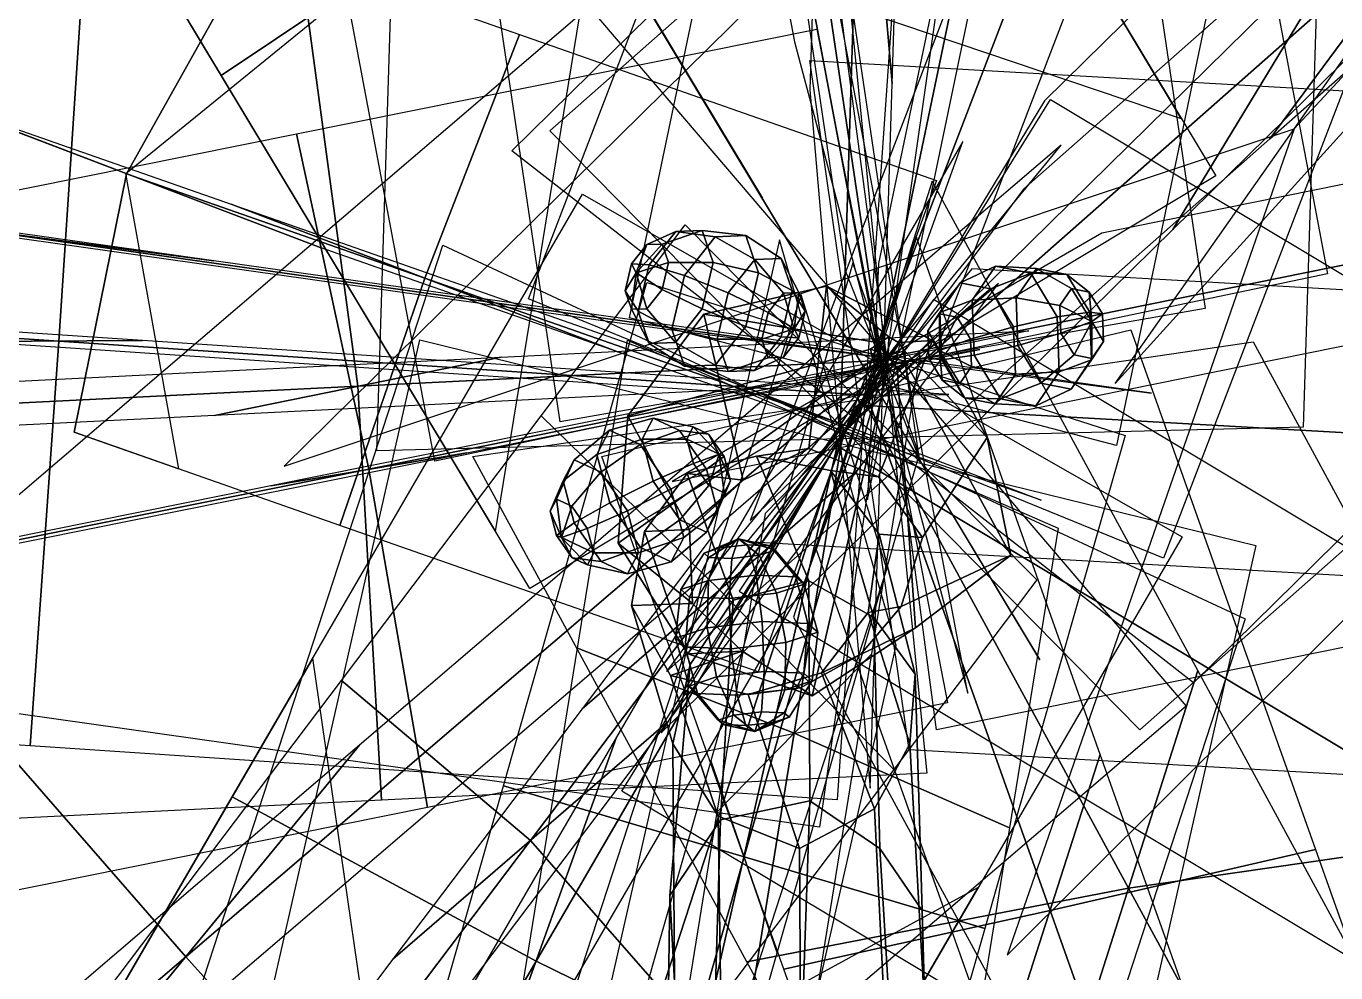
# Model space of a CAD drawing. Header units: metres. Extents: x -1.65 to 1.74, y -0.75 to 2.6.
# Drawn here: x -0.519 to 0.376, y 0.699 to 1.346 of the extents above; entities that cross this region are included whole.
import ezdxf

# ---------------------------------------------------------------- set-up
doc = ezdxf.new("R2010")
doc.units = ezdxf.units.M

msp = doc.modelspace()

# ---------------------------------------------------------------- linework, layer by layer
at = {"layer": 'coconut_palm10_coconuts'}
for points in [[(-0.093348, 1.183252, 4.798147), (-0.105447, 1.183898, 4.769985), (-0.094938, 1.197135, 4.761015), (-0.075146, 1.20618, 4.782611)], [(-0.075146, 1.20618, 4.782611), (-0.094938, 1.197135, 4.761015), (-0.084438, 1.197521, 4.745024), (-0.056958, 1.206847, 4.754915)], [(-0.069136, 1.175999, 4.821276), (-0.093348, 1.183252, 4.798147), (-0.075146, 1.20618, 4.782611), (-0.048119, 1.202473, 4.803338)], [(-0.056958, 1.206847, 4.754915), (-0.084438, 1.197521, 4.745024), (-0.080096, 1.184829, 4.73138), (-0.049438, 1.184864, 4.731281)], [(-0.048119, 1.202473, 4.803338), (-0.075146, 1.20618, 4.782611), (-0.056958, 1.206847, 4.754915), (-0.027118, 1.203244, 4.771356)], [(-0.039301, 1.164082, 4.833176), (-0.069136, 1.175999, 4.821276), (-0.048119, 1.202473, 4.803338), (-0.021099, 1.18701, 4.81764)], [(-0.027118, 1.203244, 4.771356), (-0.056958, 1.206847, 4.754915), (-0.049438, 1.184864, 4.731281), (-0.018434, 1.17786, 4.744067)], [(-0.021099, 1.18701, 4.81764), (-0.048119, 1.202473, 4.803338), (-0.027118, 1.203244, 4.771356), (-0.002911, 1.187677, 4.789944)], [(-0.002911, 1.187677, 4.789944), (-0.027118, 1.203244, 4.771356), (-0.018434, 1.17786, 4.744067), (0.004609, 1.165694, 4.766311)], [(-0.105447, 1.183898, 4.769985), (-0.102193, 1.177764, 4.744337), (-0.094938, 1.197135, 4.761015)], [(-0.094938, 1.197135, 4.761015), (-0.102193, 1.177764, 4.744337), (-0.084438, 1.197521, 4.745024)], [(-0.084438, 1.197521, 4.745024), (-0.102193, 1.177764, 4.744337), (-0.080096, 1.184829, 4.73138)], [(-0.100901, 1.151495, 4.792422), (-0.109808, 1.165563, 4.766679), (-0.105447, 1.183898, 4.769985), (-0.093348, 1.183252, 4.798147)], [(-0.109808, 1.165563, 4.766679), (-0.102193, 1.177764, 4.744337), (-0.105447, 1.183898, 4.769985)], [(-0.080096, 1.184829, 4.73138), (-0.102193, 1.177764, 4.744337), (-0.084457, 1.166494, 4.728074)], [(-0.077858, 1.139329, 4.814666), (-0.100901, 1.151495, 4.792422), (-0.093348, 1.183252, 4.798147), (-0.069136, 1.175999, 4.821276)], [(-0.049438, 1.184864, 4.731281), (-0.080096, 1.184829, 4.73138), (-0.084457, 1.166494, 4.728074), (-0.056991, 1.153106, 4.725556)], [(-0.018434, 1.17786, 4.744067), (-0.049438, 1.184864, 4.731281), (-0.056991, 1.153106, 4.725556), (-0.027156, 1.14119, 4.737455)], [(-0.011835, 1.150695, 4.830657), (-0.039301, 1.164082, 4.833176), (-0.021099, 1.18701, 4.81764), (-0.001327, 1.163932, 4.821688)], [(-0.001327, 1.163932, 4.821688), (-0.021099, 1.18701, 4.81764), (-0.002911, 1.187677, 4.789944), (0.009174, 1.164318, 4.805697)], [(0.009174, 1.164318, 4.805697), (-0.002911, 1.187677, 4.789944), (0.004609, 1.165694, 4.766311), (0.013516, 1.151625, 4.792052)], [(-0.105466, 1.152871, 4.753035), (-0.102193, 1.177764, 4.744337), (-0.109808, 1.165563, 4.766679)], [(-0.094966, 1.153256, 4.737045), (-0.102193, 1.177764, 4.744337), (-0.105466, 1.152871, 4.753035)], [(-0.084457, 1.166494, 4.728074), (-0.102193, 1.177764, 4.744337), (-0.094966, 1.153256, 4.737045)], [(-0.046854, 1.132325, 4.827451), (-0.077858, 1.139329, 4.814666), (-0.069136, 1.175999, 4.821276), (-0.039301, 1.164082, 4.833176)], [(0.004609, 1.165694, 4.766311), (-0.018434, 1.17786, 4.744067), (-0.027156, 1.14119, 4.737455), (-0.002945, 1.133937, 4.760585)], [(0.143628, 1.182255, 4.798872), (0.119413, 1.170906, 4.820288), (0.105538, 1.150787, 4.797904), (0.127606, 1.159023, 4.773025)], [(0.167735, 1.177554, 4.828218), (0.14029, 1.166835, 4.845703), (0.119413, 1.170906, 4.820288), (0.143628, 1.182255, 4.798872)], [(0.171541, 1.180826, 4.779057), (0.143628, 1.182255, 4.798872), (0.127606, 1.159023, 4.773025), (0.157666, 1.160706, 4.756674)], [(0.185805, 1.147674, 4.843875), (0.155939, 1.140958, 4.859262), (0.14029, 1.166835, 4.845703), (0.167735, 1.177554, 4.828218)], [(0.192418, 1.176755, 4.804473), (0.167735, 1.177554, 4.828218), (0.143628, 1.182255, 4.798872), (0.171541, 1.180826, 4.779057)], [(0.195673, 1.167003, 4.766154), (0.171541, 1.180826, 4.779057), (0.157666, 1.160706, 4.756674), (0.187662, 1.155387, 4.75323)], [(0.208067, 1.150878, 4.818032), (0.185805, 1.147674, 4.843875), (0.167735, 1.177554, 4.828218), (0.192418, 1.176755, 4.804473)], [(0.207726, 1.164653, 4.780828), (0.192418, 1.176755, 4.804473), (0.171541, 1.180826, 4.779057), (0.195673, 1.167003, 4.766154)], [(0.216761, 1.149713, 4.788655), (0.208067, 1.150878, 4.818032), (0.192418, 1.176755, 4.804473), (0.207726, 1.164653, 4.780828)], [(-0.093381, 1.129511, 4.768789), (-0.105466, 1.152871, 4.753035), (-0.109808, 1.165563, 4.766679), (-0.100901, 1.151495, 4.792422)], [(-0.056991, 1.153106, 4.725556), (-0.084457, 1.166494, 4.728074), (-0.094966, 1.153256, 4.737045), (-0.075193, 1.130179, 4.741092)], [(0.013516, 1.151625, 4.792052), (0.004609, 1.165694, 4.766311), (-0.002945, 1.133937, 4.760585), (0.009155, 1.13329, 4.788747)], [(0.119413, 1.170906, 4.820288), (0.105385, 1.149822, 4.837566), (0.097374, 1.138206, 4.824643), (0.105538, 1.150787, 4.797904)], [(0.14029, 1.166835, 4.845703), (0.117438, 1.147471, 4.852239), (0.105385, 1.149822, 4.837566), (0.119413, 1.170906, 4.820288)], [(0.155939, 1.140958, 4.859262), (0.126473, 1.132531, 4.860068), (0.117438, 1.147471, 4.852239), (0.14029, 1.166835, 4.845703)], [(0.195673, 1.167003, 4.766154), (0.187662, 1.155387, 4.75323), (0.209557, 1.14449, 4.763618)], [(0.207726, 1.164653, 4.780828), (0.195673, 1.167003, 4.766154), (0.209557, 1.14449, 4.763618)], [(0.216761, 1.149713, 4.788655), (0.207726, 1.164653, 4.780828), (0.209557, 1.14449, 4.763618)], [(-0.016196, 1.13236, 4.827352), (-0.046854, 1.132325, 4.827451), (-0.039301, 1.164082, 4.833176), (-0.011835, 1.150695, 4.830657)], [(0.005901, 1.139424, 4.814396), (-0.011835, 1.150695, 4.830657), (-0.001327, 1.163932, 4.821688)], [(0.005901, 1.139424, 4.814396), (-0.001327, 1.163932, 4.821688), (0.009174, 1.164318, 4.805697)], [(0.005901, 1.139424, 4.814396), (0.009174, 1.164318, 4.805697), (0.013516, 1.151625, 4.792052)], [(0.127606, 1.159023, 4.773025), (0.105538, 1.150787, 4.797904), (0.106792, 1.118262, 4.791664), (0.129054, 1.121466, 4.765821)], [(0.157666, 1.160706, 4.756674), (0.127606, 1.159023, 4.773025), (0.129054, 1.121466, 4.765821), (0.15892, 1.128182, 4.750434)], [(0.187662, 1.155387, 4.75323), (0.157666, 1.160706, 4.756674), (0.15892, 1.128182, 4.750434), (0.188386, 1.136609, 4.749628)], [(-0.075193, 1.130179, 4.741092), (-0.094966, 1.153256, 4.737045), (-0.105466, 1.152871, 4.753035), (-0.093381, 1.129511, 4.768789)], [(-0.069175, 1.113944, 4.787376), (-0.093381, 1.129511, 4.768789), (-0.100901, 1.151495, 4.792422), (-0.077858, 1.139329, 4.814666)], [(-0.027156, 1.14119, 4.737455), (-0.056991, 1.153106, 4.725556), (-0.075193, 1.130179, 4.741092), (-0.048173, 1.114715, 4.755395)], [(0.005901, 1.139424, 4.814396), (-0.016196, 1.13236, 4.827352), (-0.011835, 1.150695, 4.830657)], [(0.005901, 1.139424, 4.814396), (0.013516, 1.151625, 4.792052), (0.009155, 1.13329, 4.788747)], [(0.105538, 1.150787, 4.797904), (0.097374, 1.138206, 4.824643), (0.098098, 1.119427, 4.821041), (0.106792, 1.118262, 4.791664)], [(0.105385, 1.149822, 4.837566), (0.105302, 1.12465, 4.846078), (0.097374, 1.138206, 4.824643)], [(0.117438, 1.147471, 4.852239), (0.105302, 1.12465, 4.846078), (0.105385, 1.149822, 4.837566)], [(0.126473, 1.132531, 4.860068), (0.105302, 1.12465, 4.846078), (0.117438, 1.147471, 4.852239)], [(0.187253, 1.110118, 4.83667), (0.157193, 1.108434, 4.853022), (0.155939, 1.140958, 4.859262), (0.185805, 1.147674, 4.843875)], [(0.209321, 1.118353, 4.811792), (0.187253, 1.110118, 4.83667), (0.185805, 1.147674, 4.843875), (0.208067, 1.150878, 4.818032)], [(0.187662, 1.155387, 4.75323), (0.188386, 1.136609, 4.749628), (0.209557, 1.14449, 4.763618)], [(0.217485, 1.130934, 4.785053), (0.209321, 1.118353, 4.811792), (0.208067, 1.150878, 4.818032), (0.216761, 1.149713, 4.788655)], [(0.217485, 1.130934, 4.785053), (0.216761, 1.149713, 4.788655), (0.209557, 1.14449, 4.763618)], [(-0.039334, 1.110341, 4.803818), (-0.069175, 1.113944, 4.787376), (-0.077858, 1.139329, 4.814666), (-0.046854, 1.132325, 4.827451)], [(-0.002945, 1.133937, 4.760585), (-0.027156, 1.14119, 4.737455), (-0.048173, 1.114715, 4.755395), (-0.021146, 1.111009, 4.776122)], [(0.005901, 1.139424, 4.814396), (-0.011854, 1.119668, 4.813707), (-0.016196, 1.13236, 4.827352)], [(0.005901, 1.139424, 4.814396), (-0.001354, 1.120053, 4.797717), (-0.011854, 1.119668, 4.813707)], [(0.005901, 1.139424, 4.814396), (0.009155, 1.13329, 4.788747), (-0.001354, 1.120053, 4.797717)], [(0.097374, 1.138206, 4.824643), (0.105302, 1.12465, 4.846078), (0.098098, 1.119427, 4.821041)], [(0.157193, 1.108434, 4.853022), (0.127197, 1.113753, 4.856465), (0.126473, 1.132531, 4.860068), (0.155939, 1.140958, 4.859262)], [(0.188386, 1.136609, 4.749628), (0.197421, 1.121669, 4.757456), (0.209557, 1.14449, 4.763618)], [(0.197421, 1.121669, 4.757456), (0.209474, 1.119318, 4.77213), (0.209557, 1.14449, 4.763618)], [(0.209474, 1.119318, 4.77213), (0.217485, 1.130934, 4.785053), (0.209557, 1.14449, 4.763618)], [(-0.048173, 1.114715, 4.755395), (-0.075193, 1.130179, 4.741092), (-0.093381, 1.129511, 4.768789), (-0.069175, 1.113944, 4.787376)], [(-0.011854, 1.119668, 4.813707), (-0.039334, 1.110341, 4.803818), (-0.046854, 1.132325, 4.827451), (-0.016196, 1.13236, 4.827352)], [(0.009155, 1.13329, 4.788747), (-0.002945, 1.133937, 4.760585), (-0.021146, 1.111009, 4.776122), (-0.001354, 1.120053, 4.797717)], [(0.127197, 1.113753, 4.856465), (0.105302, 1.12465, 4.846078), (0.126473, 1.132531, 4.860068)], [(0.188386, 1.136609, 4.749628), (0.15892, 1.128182, 4.750434), (0.174569, 1.102305, 4.763993), (0.197421, 1.121669, 4.757456)], [(0.209474, 1.119318, 4.77213), (0.195445, 1.098234, 4.789408), (0.209321, 1.118353, 4.811792), (0.217485, 1.130934, 4.785053)], [(-0.001354, 1.120053, 4.797717), (-0.021146, 1.111009, 4.776122), (-0.039334, 1.110341, 4.803818), (-0.011854, 1.119668, 4.813707)], [(0.098098, 1.119427, 4.821041), (0.105302, 1.12465, 4.846078), (0.107133, 1.104487, 4.828869)], [(0.107133, 1.104487, 4.828869), (0.105302, 1.12465, 4.846078), (0.119186, 1.102137, 4.843543)], [(0.119186, 1.102137, 4.843543), (0.105302, 1.12465, 4.846078), (0.127197, 1.113753, 4.856465)], [(0.129054, 1.121466, 4.765821), (0.106792, 1.118262, 4.791664), (0.122441, 1.092385, 4.805224), (0.147124, 1.091586, 4.781476)], [(0.15892, 1.128182, 4.750434), (0.129054, 1.121466, 4.765821), (0.147124, 1.091586, 4.781476), (0.174569, 1.102305, 4.763993)], [(0.197421, 1.121669, 4.757456), (0.174569, 1.102305, 4.763993), (0.195445, 1.098234, 4.789408), (0.209474, 1.119318, 4.77213)], [(-0.021146, 1.111009, 4.776122), (-0.048173, 1.114715, 4.755395), (-0.069175, 1.113944, 4.787376), (-0.039334, 1.110341, 4.803818)], [(0.106792, 1.118262, 4.791664), (0.098098, 1.119427, 4.821041), (0.107133, 1.104487, 4.828869), (0.122441, 1.092385, 4.805224)], [(0.143318, 1.088314, 4.830639), (0.119186, 1.102137, 4.843543), (0.127197, 1.113753, 4.856465), (0.157193, 1.108434, 4.853022)], [(0.195445, 1.098234, 4.789408), (0.171231, 1.086885, 4.810824), (0.187253, 1.110118, 4.83667), (0.209321, 1.118353, 4.811792)], [(0.122441, 1.092385, 4.805224), (0.107133, 1.104487, 4.828869), (0.119186, 1.102137, 4.843543), (0.143318, 1.088314, 4.830639)], [(0.171231, 1.086885, 4.810824), (0.143318, 1.088314, 4.830639), (0.157193, 1.108434, 4.853022), (0.187253, 1.110118, 4.83667)], [(0.174569, 1.102305, 4.763993), (0.147124, 1.091586, 4.781476), (0.171231, 1.086885, 4.810824), (0.195445, 1.098234, 4.789408)], [(0.147124, 1.091586, 4.781476), (0.122441, 1.092385, 4.805224), (0.143318, 1.088314, 4.830639), (0.171231, 1.086885, 4.810824)], [(-0.09812, 1.064093, 4.740915), (-0.129105, 1.053662, 4.730672), (-0.120468, 1.070215, 4.697267), (-0.090641, 1.078429, 4.711986)], [(-0.090641, 1.078429, 4.711986), (-0.120468, 1.070215, 4.697267), (-0.099455, 1.060389, 4.666831), (-0.072443, 1.069919, 4.685627)], [(-0.067462, 1.064099, 4.74082), (-0.09812, 1.064093, 4.740915), (-0.090641, 1.078429, 4.711986), (-0.063144, 1.072375, 4.724118)], [(-0.063144, 1.072375, 4.724118), (-0.090641, 1.078429, 4.711986), (-0.072443, 1.069919, 4.685627), (-0.052638, 1.067462, 4.708899)], [(-0.129105, 1.053662, 4.730672), (-0.152114, 1.0356, 4.712836), (-0.144635, 1.049935, 4.683907), (-0.120468, 1.070215, 4.697267)], [(-0.120468, 1.070215, 4.697267), (-0.144635, 1.049935, 4.683907), (-0.126436, 1.041425, 4.657548), (-0.099455, 1.060389, 4.666831)], [(-0.072443, 1.069919, 4.685627), (-0.099455, 1.060389, 4.666831), (-0.078374, 1.02994, 4.657193), (-0.054186, 1.043549, 4.677279)], [(-0.052638, 1.067462, 4.708899), (-0.072443, 1.069919, 4.685627), (-0.054186, 1.043549, 4.677279), (-0.042097, 1.052238, 4.704081)], [(-0.045346, 1.053677, 4.730414), (-0.067462, 1.064099, 4.74082), (-0.063144, 1.072375, 4.724118)], [(-0.045346, 1.053677, 4.730414), (-0.063144, 1.072375, 4.724118), (-0.052638, 1.067462, 4.708899)], [(-0.045346, 1.053677, 4.730414), (-0.052638, 1.067462, 4.708899), (-0.042097, 1.052238, 4.704081)], [(-0.090499, 1.035311, 4.755469), (-0.120305, 1.020427, 4.747477), (-0.129105, 1.053662, 4.730672), (-0.09812, 1.064093, 4.740915)], [(-0.099455, 1.060389, 4.666831), (-0.126436, 1.041425, 4.657548), (-0.10818, 1.015055, 4.649201), (-0.078374, 1.02994, 4.657193)], [(-0.063062, 1.047481, 4.749223), (-0.090499, 1.035311, 4.755469), (-0.09812, 1.064093, 4.740915), (-0.067462, 1.064099, 4.74082)], [(-0.045346, 1.053677, 4.730414), (-0.063062, 1.047481, 4.749223), (-0.067462, 1.064099, 4.74082)], [(-0.152114, 1.0356, 4.712836), (-0.160982, 1.014746, 4.692187), (-0.156664, 1.023023, 4.675484), (-0.144635, 1.049935, 4.683907)], [(-0.144635, 1.049935, 4.683907), (-0.156664, 1.023023, 4.675484), (-0.146157, 1.01811, 4.660267), (-0.126436, 1.041425, 4.657548)], [(-0.120305, 1.020427, 4.747477), (-0.144493, 1.006817, 4.72739), (-0.152114, 1.0356, 4.712836), (-0.129105, 1.053662, 4.730672)], [(-0.045346, 1.053677, 4.730414), (-0.052522, 1.032256, 4.744404), (-0.063062, 1.047481, 4.749223)], [(-0.042097, 1.052238, 4.704081), (-0.054186, 1.043549, 4.677279), (-0.046565, 1.014766, 4.691833), (-0.037697, 1.03562, 4.712483)], [(-0.045346, 1.053677, 4.730414), (-0.042015, 1.027343, 4.729186), (-0.052522, 1.032256, 4.744404)], [(-0.045346, 1.053677, 4.730414), (-0.037697, 1.03562, 4.712483), (-0.042015, 1.027343, 4.729186)], [(-0.045346, 1.053677, 4.730414), (-0.042097, 1.052238, 4.704081), (-0.037697, 1.03562, 4.712483)], [(-0.126436, 1.041425, 4.657548), (-0.146157, 1.01811, 4.660267), (-0.135617, 1.002885, 4.655447), (-0.10818, 1.015055, 4.649201)], [(-0.052522, 1.032256, 4.744404), (-0.072243, 1.008941, 4.747122), (-0.090499, 1.035311, 4.755469), (-0.063062, 1.047481, 4.749223)], [(-0.054186, 1.043549, 4.677279), (-0.078374, 1.02994, 4.657193), (-0.069574, 0.996704, 4.673999), (-0.046565, 1.014766, 4.691833)], [(-0.144493, 1.006817, 4.72739), (-0.156582, 0.998128, 4.700589), (-0.160982, 1.014746, 4.692187), (-0.152114, 1.0356, 4.712836)], [(-0.072243, 1.008941, 4.747122), (-0.099224, 0.989977, 4.73784), (-0.120305, 1.020427, 4.747477), (-0.090499, 1.035311, 4.755469)], [(-0.042015, 1.027343, 4.729186), (-0.054045, 1.000431, 4.720764), (-0.072243, 1.008941, 4.747122), (-0.052522, 1.032256, 4.744404)], [(-0.037697, 1.03562, 4.712483), (-0.046565, 1.014766, 4.691833), (-0.054045, 1.000431, 4.720764), (-0.042015, 1.027343, 4.729186)], [(-0.160982, 1.014746, 4.692187), (-0.153333, 0.996689, 4.674257), (-0.156664, 1.023023, 4.675484)], [(-0.156664, 1.023023, 4.675484), (-0.153333, 0.996689, 4.674257), (-0.146157, 1.01811, 4.660267)], [(-0.078374, 1.02994, 4.657193), (-0.10818, 1.015055, 4.649201), (-0.100559, 0.986272, 4.663755), (-0.069574, 0.996704, 4.673999)], [(-0.156582, 0.998128, 4.700589), (-0.153333, 0.996689, 4.674257), (-0.160982, 1.014746, 4.692187)], [(-0.146157, 1.01811, 4.660267), (-0.153333, 0.996689, 4.674257), (-0.135617, 1.002885, 4.655447)], [(-0.099224, 0.989977, 4.73784), (-0.126236, 0.980447, 4.719043), (-0.144493, 1.006817, 4.72739), (-0.120305, 1.020427, 4.747477)], [(-0.10818, 1.015055, 4.649201), (-0.135617, 1.002885, 4.655447), (-0.131217, 0.986267, 4.663851), (-0.100559, 0.986272, 4.663755)], [(-0.046565, 1.014766, 4.691833), (-0.069574, 0.996704, 4.673999), (-0.078211, 0.980151, 4.707403), (-0.054045, 1.000431, 4.720764)], [(-0.126236, 0.980447, 4.719043), (-0.146042, 0.982904, 4.69577), (-0.156582, 0.998128, 4.700589), (-0.144493, 1.006817, 4.72739)], [(-0.054045, 1.000431, 4.720764), (-0.078211, 0.980151, 4.707403), (-0.099224, 0.989977, 4.73784), (-0.072243, 1.008941, 4.747122)], [(-0.146042, 0.982904, 4.69577), (-0.153333, 0.996689, 4.674257), (-0.156582, 0.998128, 4.700589)], [(-0.135617, 1.002885, 4.655447), (-0.153333, 0.996689, 4.674257), (-0.131217, 0.986267, 4.663851)], [(-0.135535, 0.977991, 4.680552), (-0.153333, 0.996689, 4.674257), (-0.146042, 0.982904, 4.69577)], [(-0.131217, 0.986267, 4.663851), (-0.153333, 0.996689, 4.674257), (-0.135535, 0.977991, 4.680552)], [(-0.069574, 0.996704, 4.673999), (-0.100559, 0.986272, 4.663755), (-0.108038, 0.971937, 4.692685), (-0.078211, 0.980151, 4.707403)], [(-0.04488, 0.989658, 4.665349), (-0.032161, 0.99597, 4.687811), (-0.055765, 0.986072, 4.680671)], [(-0.055765, 0.986072, 4.680671), (-0.032161, 0.99597, 4.687811), (-0.05239, 0.983107, 4.699272)], [(-0.05239, 0.983107, 4.699272), (-0.032161, 0.99597, 4.687811), (-0.036733, 0.982498, 4.710254)], [(-0.026111, 0.991763, 4.662282), (-0.032161, 0.99597, 4.687811), (-0.04488, 0.989658, 4.665349)], [(-0.036733, 0.982498, 4.710254), (-0.032161, 0.99597, 4.687811), (-0.017964, 0.984604, 4.707182)], [(-0.007079, 0.98819, 4.691862), (-0.032161, 0.99597, 4.687811), (-0.010453, 0.991155, 4.673262)], [(-0.010453, 0.991155, 4.673262), (-0.032161, 0.99597, 4.687811), (-0.026111, 0.991763, 4.662282)], [(-0.017964, 0.984604, 4.707182), (-0.032161, 0.99597, 4.687811), (-0.007079, 0.98819, 4.691862)], [(-0.100559, 0.986272, 4.663755), (-0.131217, 0.986267, 4.663851), (-0.135535, 0.977991, 4.680552), (-0.108038, 0.971937, 4.692685)], [(-0.078211, 0.980151, 4.707403), (-0.108038, 0.971937, 4.692685), (-0.126236, 0.980447, 4.719043), (-0.099224, 0.989977, 4.73784)], [(-0.052713, 0.96736, 4.645821), (-0.04488, 0.989658, 4.665349), (-0.055765, 0.986072, 4.680671), (-0.071566, 0.961149, 4.672362)], [(-0.071566, 0.961149, 4.672362), (-0.055765, 0.986072, 4.680671), (-0.05239, 0.983107, 4.699272), (-0.065721, 0.956013, 4.704575)], [(-0.020204, 0.971006, 4.640504), (-0.026111, 0.991763, 4.662282), (-0.04488, 0.989658, 4.665349), (-0.052713, 0.96736, 4.645821)], [(0.006915, 0.969953, 4.659526), (-0.010453, 0.991155, 4.673262), (-0.026111, 0.991763, 4.662282), (-0.020204, 0.971006, 4.640504)], [(-0.006093, 0.958606, 4.71828), (-0.017964, 0.984604, 4.707182), (-0.007079, 0.98819, 4.691862), (0.012761, 0.964817, 4.69174)], [(0.012761, 0.964817, 4.69174), (-0.007079, 0.98819, 4.691862), (-0.010453, 0.991155, 4.673262), (0.006915, 0.969953, 4.659526)], [(-0.108038, 0.971937, 4.692685), (-0.135535, 0.977991, 4.680552), (-0.146042, 0.982904, 4.69577), (-0.126236, 0.980447, 4.719043)], [(-0.065721, 0.956013, 4.704575), (-0.05239, 0.983107, 4.699272), (-0.036733, 0.982498, 4.710254), (-0.038601, 0.954959, 4.723598)], [(-0.038601, 0.954959, 4.723598), (-0.036733, 0.982498, 4.710254), (-0.017964, 0.984604, 4.707182), (-0.006093, 0.958606, 4.71828)], [(-0.016023, 0.939261, 4.628315), (-0.020204, 0.971006, 4.640504), (-0.052713, 0.96736, 4.645821), (-0.053561, 0.935051, 4.634458)], [(0.015292, 0.938045, 4.650281), (0.006915, 0.969953, 4.659526), (-0.020204, 0.971006, 4.640504), (-0.016023, 0.939261, 4.628315)], [(0.022042, 0.932114, 4.687478), (0.012761, 0.964817, 4.69174), (0.006915, 0.969953, 4.659526), (0.015292, 0.938045, 4.650281)], [(-0.053561, 0.935051, 4.634458), (-0.052713, 0.96736, 4.645821), (-0.071566, 0.961149, 4.672362), (-0.07533, 0.927878, 4.665102)], [(-0.07533, 0.927878, 4.665102), (-0.071566, 0.961149, 4.672362), (-0.065721, 0.956013, 4.704575), (-0.068581, 0.921948, 4.702302)], [(-0.037266, 0.920732, 4.724265), (-0.038601, 0.954959, 4.723598), (-0.006093, 0.958606, 4.71828), (0.000272, 0.924942, 4.718124)], [(0.000272, 0.924942, 4.718124), (-0.006093, 0.958606, 4.71828), (0.012761, 0.964817, 4.69174), (0.022042, 0.932114, 4.687478)], [(-0.068581, 0.921948, 4.702302), (-0.065721, 0.956013, 4.704575), (-0.038601, 0.954959, 4.723598), (-0.037266, 0.920732, 4.724265)], [(-0.047196, 0.901386, 4.634299), (-0.053561, 0.935051, 4.634458), (-0.07533, 0.927878, 4.665102), (-0.06605, 0.895176, 4.660841)], [(-0.014688, 0.905033, 4.628984), (-0.016023, 0.939261, 4.628315), (-0.053561, 0.935051, 4.634458), (-0.047196, 0.901386, 4.634299)], [(0.012433, 0.903979, 4.648005), (0.015292, 0.938045, 4.650281), (-0.016023, 0.939261, 4.628315), (-0.014688, 0.905033, 4.628984)], [(-0.000576, 0.892633, 4.706761), (0.000272, 0.924942, 4.718124), (0.022042, 0.932114, 4.687478), (0.018277, 0.898843, 4.680219)], [(0.018277, 0.898843, 4.680219), (0.022042, 0.932114, 4.687478), (0.015292, 0.938045, 4.650281), (0.012433, 0.903979, 4.648005)], [(-0.06605, 0.895176, 4.660841), (-0.07533, 0.927878, 4.665102), (-0.068581, 0.921948, 4.702302), (-0.060205, 0.89004, 4.693056)], [(-0.033085, 0.888986, 4.712075), (-0.037266, 0.920732, 4.724265), (0.000272, 0.924942, 4.718124), (-0.000576, 0.892633, 4.706761)], [(-0.060205, 0.89004, 4.693056), (-0.068581, 0.921948, 4.702302), (-0.037266, 0.920732, 4.724265), (-0.033085, 0.888986, 4.712075)], [(-0.016556, 0.877494, 4.642328), (-0.014688, 0.905033, 4.628984), (-0.047196, 0.901386, 4.634299), (-0.035325, 0.875388, 4.645396)], [(-0.000898, 0.876885, 4.653307), (0.012433, 0.903979, 4.648005), (-0.014688, 0.905033, 4.628984), (-0.016556, 0.877494, 4.642328)], [(-0.035325, 0.875388, 4.645396), (-0.047196, 0.901386, 4.634299), (-0.06605, 0.895176, 4.660841), (-0.04621, 0.871803, 4.660721)], [(-0.008409, 0.870334, 4.687232), (-0.000576, 0.892633, 4.706761), (0.018277, 0.898843, 4.680219), (0.002476, 0.87392, 4.671907)], [(0.002476, 0.87392, 4.671907), (0.018277, 0.898843, 4.680219), (0.012433, 0.903979, 4.648005), (-0.000898, 0.876885, 4.653307)], [(-0.04621, 0.871803, 4.660721), (-0.06605, 0.895176, 4.660841), (-0.060205, 0.89004, 4.693056), (-0.042835, 0.868838, 4.67932)], [(-0.042835, 0.868838, 4.67932), (-0.060205, 0.89004, 4.693056), (-0.033085, 0.888986, 4.712075), (-0.027178, 0.868229, 4.6903)], [(-0.027178, 0.868229, 4.6903), (-0.033085, 0.888986, 4.712075), (-0.000576, 0.892633, 4.706761), (-0.008409, 0.870334, 4.687232)], [(-0.035325, 0.875388, 4.645396), (-0.04621, 0.871803, 4.660721), (-0.021128, 0.864023, 4.66477)], [(-0.04621, 0.871803, 4.660721), (-0.042835, 0.868838, 4.67932), (-0.021128, 0.864023, 4.66477)], [(-0.016556, 0.877494, 4.642328), (-0.035325, 0.875388, 4.645396), (-0.021128, 0.864023, 4.66477)], [(-0.027178, 0.868229, 4.6903), (-0.008409, 0.870334, 4.687232), (-0.021128, 0.864023, 4.66477)], [(-0.000898, 0.876885, 4.653307), (-0.016556, 0.877494, 4.642328), (-0.021128, 0.864023, 4.66477)], [(0.002476, 0.87392, 4.671907), (-0.000898, 0.876885, 4.653307), (-0.021128, 0.864023, 4.66477)], [(-0.008409, 0.870334, 4.687232), (0.002476, 0.87392, 4.671907), (-0.021128, 0.864023, 4.66477)], [(-0.042835, 0.868838, 4.67932), (-0.027178, 0.868229, 4.6903), (-0.021128, 0.864023, 4.66477)]]:
    msp.add_3dface(points, dxfattribs=at)
at = {"layer": 'coconut_palm10_leaves'}
for points in [[(0.031651, 1.785017, 4.471349), (0.072961, 1.307236, 4.063093), (0.086873, 1.751033, 3.607768), (0.045563, 2.228814, 4.016023)], [(0.006121, 1.335713, 5.10735), (0.124702, 0.890426, 4.792783), (0.018353, 1.453891, 4.543211), (-0.100228, 1.899178, 4.857779)], [(0.527113, 1.639614, 4.485641), (0.264927, 1.207476, 4.328645), (0.496312, 1.434999, 3.787204), (0.758498, 1.867137, 3.9442)], [(-0.272581, 1.655201, 4.576892), (-0.043788, 1.275385, 4.516822), (-0.150898, 1.453534, 3.971384), (-0.379691, 1.833351, 4.031454)], [(-0.379691, 1.833351, 4.031454), (-0.150898, 1.453534, 3.971384), (-0.015876, 1.228961, 3.29527), (-0.244669, 1.608778, 3.355339)], [(0.803048, 1.800245, 3.91193), (0.558715, 1.470253, 3.854236), (0.225349, 1.102198, 2.958502), (0.470319, 1.45042, 3.016197)], [(0.575478, 1.599374, 4.51404), (0.331144, 1.269382, 4.456346), (0.558715, 1.470253, 3.854236), (0.803048, 1.800245, 3.91193)], [(0.016543, 1.303065, 4.884061), (0.057853, 0.825284, 4.475806), (0.072961, 1.307236, 4.063093), (0.031651, 1.785017, 4.471349)], [(0.370653, 1.177197, 4.969367), (0.065412, 1.11307, 4.950067), (-0.040938, 1.676534, 4.700495), (0.265236, 1.735723, 4.702849)], [(0.680881, 1.635249, 3.883083), (0.329749, 1.708313, 3.706403), (-0.342909, 1.04547, 2.973847), (0.347834, 1.276309, 2.98735)], [(0.021082, 1.698565, 3.940964), (-0.265294, 1.643442, 4.001419), (-0.130273, 1.418869, 3.325305), (0.27068, 1.283426, 3.326069)], [(0.065412, 1.11307, 4.950067), (-0.23983, 1.048942, 4.930767), (-0.344418, 1.603077, 4.666031), (-0.040938, 1.676534, 4.700495)], [(-0.054776, 1.292941, 4.924651), (0.174017, 0.913125, 4.864581), (-0.043788, 1.275385, 4.516822), (-0.272581, 1.655201, 4.576892)], [(-0.158184, 1.465293, 4.546857), (-0.385994, 1.31276, 4.531271), (-0.448054, 1.415981, 3.940716), (-0.265294, 1.643442, 4.001419)], [(-0.265294, 1.643442, 4.001419), (-0.448054, 1.415981, 3.940716), (-0.198435, 1.000805, 3.326055), (-0.130273, 1.418869, 3.325305)], [(0.17701, 1.295354, 4.841915), (-0.085176, 0.863217, 4.684919), (0.264927, 1.207476, 4.328645), (0.527113, 1.639614, 4.485641)], [(0.804289, 1.361178, 3.798576), (0.680881, 1.635249, 3.883083), (0.347834, 1.276309, 2.98735), (0.151559, 0.711147, 2.958238)], [(0.040619, 1.070104, 4.712688), (-0.161154, 1.275003, 4.636085), (0.227582, 1.618132, 4.384011), (0.453311, 1.434378, 4.485193)], [(0.041318, 1.071315, 4.719382), (-0.175911, 1.160087, 4.680192), (-0.007105, 1.599874, 4.759892), (0.209778, 1.510201, 4.795245)], [(0.294234, 1.244249, 4.894834), (0.05962, 1.103033, 4.894616), (-0.158184, 1.465293, 4.546857), (0.083197, 1.595253, 4.531654)], [(0.162786, 1.2351, 4.741536), (-0.081548, 0.905107, 4.683841), (0.331144, 1.269382, 4.456346), (0.575478, 1.599374, 4.51404)], [(0.045917, 1.079286, 4.763417), (-0.187311, 1.261189, 4.696368), (0.148477, 1.591373, 4.330706), (0.39602, 1.423545, 4.407143)], [(0.041043, 1.17904, 5.172352), (0.091696, 1.05042, 4.746125), (0.030343, 1.463404, 4.580516), (-0.02031, 1.592025, 5.006743)], [(-0.024099, 1.008519, 4.935435), (0.106736, 1.134111, 4.503329), (0.275196, 1.572998, 4.579192), (0.144361, 1.447405, 5.011298)], [(0.286997, 1.153506, 4.973719), (0.06637, 1.11473, 4.959239), (0.005016, 1.527714, 4.79363), (0.225611, 1.566706, 4.809252)], [(0.353994, 1.072307, 4.702016), (0.037198, 1.064175, 4.679934), (0.052306, 1.546126, 4.267221), (0.369029, 1.551939, 4.285314)], [(0.037198, 1.064175, 4.679934), (-0.279598, 1.056043, 4.657851), (-0.264603, 1.534379, 4.242241), (0.052306, 1.546126, 4.267221)], [(0.11495, 1.440243, 4.988122), (0.069119, 1.119495, 4.985565), (-0.572213, 1.210022, 5.01818), (-0.527739, 1.530962, 4.986833)], [(0.06637, 1.11473, 4.959239), (-0.154258, 1.075954, 4.944758), (-0.215702, 1.489552, 4.780129), (0.005016, 1.527714, 4.79363)], [(0.063677, 1.184106, 4.994227), (0.055947, 1.022626, 4.79868), (0.124969, 1.352846, 4.878269), (0.132699, 1.514326, 5.073816)], [(0.258547, 0.982543, 4.758572), (0.041318, 1.071315, 4.719382), (0.209778, 1.510201, 4.795245), (0.426235, 1.419417, 4.837808)], [(0.069379, 1.119945, 4.988052), (0.035445, 1.374667, 4.892356), (0.549373, 1.478683, 4.856472), (0.607268, 1.228811, 4.982008)], [(0.059812, 1.103366, 4.896454), (-0.106699, 1.147, 4.877163), (-0.038097, 1.475212, 4.944234), (0.128834, 1.433586, 4.976043)], [(0.05962, 1.103033, 4.894616), (-0.174994, 0.961817, 4.894397), (-0.385994, 1.31276, 4.531271), (-0.158184, 1.465293, 4.546857)], [(-0.47883, 1.408141, 4.898418), (-0.497043, 1.131173, 4.901593), (-1.054181, 1.168468, 4.848542), (-1.034986, 1.44537, 4.807634)], [(0.242392, 0.865204, 4.789292), (0.040619, 1.070104, 4.712688), (0.453311, 1.434378, 4.485193), (0.658447, 1.232447, 4.524931)], [(0.226323, 1.059731, 4.915745), (0.059812, 1.103366, 4.896454), (0.128834, 1.433586, 4.976043), (0.296752, 1.396687, 4.985676)], [(0.279146, 0.897382, 4.830466), (0.045917, 1.079286, 4.763417), (0.39602, 1.423545, 4.407143), (0.627289, 1.239715, 4.453159)], [(0.073736, 1.371152, 4.850397), (0.054552, 1.094249, 4.846089), (-0.497043, 1.131173, 4.901593), (-0.47883, 1.408141, 4.898418)], [(-0.362045, 1.403943, 4.209394), (-0.45084, 1.24562, 4.240862), (-0.451228, 1.245756, 3.797313), (-0.288758, 1.378281, 3.747892)], [(-0.181973, 1.340891, 4.534405), (-0.246746, 1.174156, 4.544128), (-0.45084, 1.24562, 4.240862), (-0.362045, 1.403943, 4.209394)], [(0.040089, 1.400681, 4.968341), (0.068333, 1.118131, 4.978031), (-0.292526, 1.100206, 5.416507), (-0.330542, 1.38227, 5.395927)], [(-0.330542, 1.38227, 5.395927), (-0.292526, 1.100206, 5.416507), (-0.792931, 1.075349, 5.715624), (-0.864196, 1.355761, 5.638595)], [(-0.134571, 1.359637, 5.032545), (0.069695, 1.120492, 4.991076), (-0.410311, 0.709994, 4.927351), (-0.617047, 0.947027, 4.947426)], [(0.021334, 1.344537, 4.957641), (0.066023, 1.114129, 4.955918), (-0.285045, 1.043438, 5.25983), (-0.334495, 1.272887, 5.256045)], [(0.103238, 1.241024, 4.724167), (0.042266, 1.072958, 4.728459), (-0.246746, 1.174156, 4.544128), (-0.181973, 1.340891, 4.534405)], [(-0.753398, 1.23393, 5.179005), (-0.391029, 1.186114, 4.857356), (-0.986198, 1.270124, 4.475705), (-1.348568, 1.31794, 4.797354)], [(0.050532, 1.087282, 4.807599), (0.016561, 1.323066, 4.720952), (0.470937, 1.297242, 4.490848), (0.500681, 1.061699, 4.576058)], [(0.216315, 1.204868, 5.080463), (-0.077557, 1.035022, 4.895641), (0.460332, 1.143888, 4.889597), (0.754204, 1.313734, 5.074419)], [(-0.58342, 1.296194, 4.312012), (-0.31826, 1.195045, 4.169713), (-0.318648, 1.195181, 3.726164), (-0.583808, 1.29633, 3.868463)], [(-0.379326, 1.22473, 4.615278), (-0.114166, 1.123582, 4.472979), (-0.31826, 1.195045, 4.169713), (-0.58342, 1.296194, 4.312012)], [(0.034711, 1.059865, 4.656125), (0.181316, 1.296386, 4.536347), (0.70027, 0.985277, 4.551644), (0.554577, 0.74821, 4.672746)], [(-0.334495, 1.272887, 5.256045), (-0.285045, 1.043438, 5.25983), (-0.708509, 0.958169, 5.463741), (-0.77552, 1.184082, 5.428857)], [(-0.049182, 0.975813, 5.190366), (0.188572, 1.265172, 4.791785), (-0.291434, 0.854674, 4.728061), (-0.529188, 0.565315, 5.126642)], [(0.011043, 0.961246, 5.031365), (0.121319, 1.26756, 4.8835), (-0.115565, 0.86023, 4.781522), (-0.225842, 0.553916, 4.929387)], [(-0.45084, 1.24562, 4.240862), (-0.486657, 1.068746, 4.215946), (-0.415079, 1.043683, 3.751582), (-0.451228, 1.245756, 3.797313)], [(-0.246746, 1.174156, 4.544128), (-0.304888, 1.005099, 4.542428), (-0.486657, 1.068746, 4.215946), (-0.45084, 1.24562, 4.240862)], [(0.100249, 1.240412, 5.049561), (0.005544, 0.94235, 4.610922), (0.187215, 0.607845, 5.022909), (0.281919, 0.905907, 5.461547)], [(-0.112065, 1.143403, 5.14639), (0.250304, 1.095587, 4.82474), (-0.391029, 1.186114, 4.857356), (-0.753398, 1.23393, 5.179005)], [(-0.138862, 1.231582, 5.005237), (0.066181, 1.114403, 4.957432), (-0.170703, 0.707073, 4.855454), (-0.378543, 0.819443, 4.881876)], [(0.103313, 0.865224, 5.083747), (0.069379, 1.119945, 4.988052), (0.607268, 1.228811, 4.982008), (0.663088, 0.978519, 5.050567)], [(-0.090314, 1.123532, 4.799608), (0.174846, 1.022384, 4.65731), (-0.114166, 1.123582, 4.472979), (-0.379326, 1.22473, 4.615278)], [(0.069119, 1.119495, 4.985565), (0.023288, 0.798747, 4.983008), (-0.6183, 0.889309, 4.981602), (-0.572213, 1.210022, 5.01818)], [(-0.068644, 1.21054, 4.82937), (0.051599, 1.089133, 4.81782), (-0.045132, 0.960991, 5.120117), (-0.167234, 1.079936, 5.131698)], [(0.089564, 1.202162, 5.012401), (0.020885, 0.988668, 4.692657), (0.146585, 0.634957, 4.81729), (0.215265, 0.848451, 5.137034)], [(-0.234537, 1.196627, 4.77182), (0.039928, 1.068906, 4.706072), (-0.13803, 0.523106, 4.940303), (-0.418274, 0.633101, 4.989816)], [(0.075615, 0.922991, 4.907971), (-0.004143, 1.20029, 4.423898), (-0.139059, 0.605608, 4.420057), (-0.0593, 0.328309, 4.90413)], [(0.091442, 1.05322, 5.133719), (0.046116, 1.184591, 4.830894), (-0.051026, 0.843988, 4.84997), (-0.0057, 0.712617, 5.152795)], [(0.042266, 1.072958, 4.728459), (-0.018705, 0.904892, 4.73275), (-0.304888, 1.005099, 4.542428), (-0.246746, 1.174156, 4.544128)], [(0.127362, 1.180498, 5.028059), (-0.026298, 0.994068, 4.587138), (0.423851, 0.968484, 4.355598), (0.57751, 1.154914, 4.796519)], [(-0.554198, 1.130884, 5.162879), (-0.439889, 1.131463, 4.640307), (-0.997026, 1.168758, 4.587256), (-1.111335, 1.168179, 5.109828)], [(-0.497043, 1.131173, 4.901593), (-0.516659, 0.854299, 4.88974), (-1.071729, 0.891456, 4.798929), (-1.054181, 1.168468, 4.848542)], [(-0.094833, 1.171255, 5.0259), (0.068779, 1.118905, 4.982307), (-0.028363, 0.778302, 5.001383), (-0.193036, 0.82693, 5.040824)], [(0.145666, 1.170505, 4.929763), (-0.042468, 1.00776, 4.705876), (-0.139199, 0.879618, 5.008173), (0.048935, 1.042363, 5.232061)], [(0.069278, 0.975044, 4.948081), (0.010578, 1.162767, 4.464064), (-0.16738, 0.616968, 4.698295), (-0.10868, 0.429245, 5.182312)], [(0.101189, 1.159587, 4.934127), (-0.031766, 0.960144, 4.378123), (0.4881, 0.648488, 4.394743), (0.621054, 0.847931, 4.950748)], [(0.166401, 1.138052, 5.219794), (-0.029736, 1.098211, 4.736269), (-0.390594, 1.080286, 5.174744), (-0.194458, 1.120126, 5.658269)], [(0.055225, 1.095415, 4.852529), (0.23621, 1.13871, 4.786022), (0.362476, 0.783408, 4.913742), (0.180925, 0.741704, 4.977162)], [(-0.002603, 1.09396, 5.107375), (0.111706, 1.094539, 4.584804), (-0.439889, 1.131463, 4.640307), (-0.554198, 1.130884, 5.162879)], [(0.054552, 1.094249, 4.846089), (0.035368, 0.817347, 4.841782), (-0.516659, 0.854299, 4.88974), (-0.497043, 1.131173, 4.901593)], [(-0.250143, 1.131894, 4.744587), (0.035736, 1.061641, 4.665935), (-0.099179, 0.466958, 4.662093), (-0.386668, 0.530114, 4.727307)], [(-0.108193, 1.131829, 4.725546), (0.039092, 1.067458, 4.698071), (0.006, 0.863066, 4.950124), (-0.142312, 0.921097, 4.978539)], [(0.052897, 1.091381, 4.830241), (0.319815, 1.130631, 4.75386), (0.501824, 0.795502, 5.152992), (0.234567, 0.756876, 5.242228)], [(-0.194458, 1.120126, 5.658269), (-0.390594, 1.080286, 5.174744), (-0.890999, 1.055428, 5.473861), (-0.694862, 1.095269, 5.957386)], [(0.069695, 1.120492, 4.991076), (0.273961, 0.881347, 4.949606), (-0.199812, 0.47618, 4.86523), (-0.410311, 0.709994, 4.927351)], [(0.13297, 1.125372, 5.167005), (-0.000924, 1.102886, 4.744831), (-0.351992, 1.032195, 5.048743), (-0.218098, 1.054681, 5.470918)], [(0.092065, 1.12169, 4.830697), (-0.01388, 1.013225, 4.565446), (-0.046973, 0.808833, 4.817499), (0.058973, 0.917298, 5.08275)], [(0.068333, 1.118131, 4.978031), (0.096576, 0.835582, 4.987721), (-0.276474, 0.817051, 5.418447), (-0.292526, 1.100206, 5.416507)], [(0.066023, 1.114129, 4.955918), (0.110712, 0.883721, 4.954195), (-0.244828, 0.812129, 5.252336), (-0.285045, 1.043438, 5.25983)], [(0.066181, 1.114403, 4.957432), (0.271224, 0.997224, 4.909627), (0.041904, 0.602901, 4.789306), (-0.170703, 0.707073, 4.855454)], [(0.068779, 1.118905, 4.982307), (0.232391, 1.066556, 4.938714), (0.136194, 0.729266, 4.953028), (-0.028363, 0.778302, 5.001383)], [(-0.292526, 1.100206, 5.416507), (-0.276474, 0.817051, 5.418447), (-0.815686, 0.790266, 5.666098), (-0.792931, 1.075349, 5.715624)], [(-0.125761, 1.05212, 4.919036), (0.055225, 1.095415, 4.852529), (0.180925, 0.741704, 4.977162), (-0.001144, 0.701456, 5.045189)], [(-0.214021, 1.052131, 4.906622), (0.052897, 1.091381, 4.830241), (0.234567, 0.756876, 5.242228), (-0.026386, 0.706643, 5.319055)], [(0.051599, 1.089133, 4.81782), (0.171842, 0.967725, 4.806269), (0.074061, 0.838193, 5.105946), (-0.045132, 0.960991, 5.120117)], [(0.084502, 0.851499, 4.894245), (0.050532, 1.087282, 4.807599), (0.500681, 1.061699, 4.576058), (0.533362, 0.825988, 4.667044)], [(-0.167234, 1.079936, 5.131698), (-0.045132, 0.960991, 5.120117), (-0.174462, 0.789664, 5.390233), (-0.303819, 0.898998, 5.396717)], [(0.039928, 1.068906, 4.706072), (0.314393, 0.941184, 4.640325), (0.137175, 0.397655, 4.848729), (-0.13803, 0.523106, 4.940303)], [(0.039092, 1.067458, 4.698071), (0.186377, 1.003087, 4.670597), (0.153198, 0.798155, 4.915894), (0.006, 0.863066, 4.950124)], [(-0.111894, 0.823344, 4.775903), (0.034711, 1.059865, 4.656125), (0.554577, 0.74821, 4.672746), (0.408942, 0.511107, 4.791265)], [(0.035736, 1.061641, 4.665935), (0.321614, 0.991387, 4.587282), (0.188414, 0.404265, 4.569714), (-0.099179, 0.466958, 4.662093)], [(-0.218098, 1.054681, 5.470918), (-0.351992, 1.032195, 5.048743), (-0.775456, 0.946926, 5.252654), (-0.641561, 0.969412, 5.674828)], [(-0.285045, 1.043438, 5.25983), (-0.244828, 0.812129, 5.252336), (-0.685224, 0.723451, 5.424704), (-0.708509, 0.958169, 5.463741)], [(0.048935, 1.042363, 5.232061), (-0.139199, 0.879618, 5.008173), (-0.268529, 0.708292, 5.278289), (-0.080395, 0.871037, 5.502176)], [(-0.045132, 0.960991, 5.120117), (0.074061, 0.838193, 5.105946), (-0.060694, 0.65968, 5.366049), (-0.174462, 0.789664, 5.390233)], [(-0.617047, 0.947027, 4.947426), (-0.410311, 0.709994, 4.927351), (-0.848963, 0.334862, 4.602813), (-1.031895, 0.592252, 4.52205)], [(-0.526594, 0.564867, 4.379239), (-0.343288, 0.410309, 4.441423), (-0.268772, 0.538442, 3.67425), (-0.323417, 0.914236, 3.559187)], [(-0.142312, 0.921097, 4.978539), (0.006, 0.863066, 4.950124), (-0.039443, 0.582394, 5.126082), (-0.190789, 0.621685, 5.144036)], [(0.058973, 0.917298, 5.08275), (-0.046973, 0.808833, 4.817499), (-0.092416, 0.528162, 4.993456), (0.01353, 0.636627, 5.258708)], [(0.281919, 0.905907, 5.461547), (0.187215, 0.607845, 5.022909), (0.411325, 0.195198, 5.342507), (0.506029, 0.49326, 5.781145)], [(-0.303819, 0.898998, 5.396717), (-0.174462, 0.789664, 5.390233), (-0.349021, 0.558422, 5.595848), (-0.488863, 0.653866, 5.585573)], [(-0.080395, 0.871037, 5.502176), (-0.268529, 0.708292, 5.278289), (-0.443088, 0.477049, 5.483904), (-0.254954, 0.639794, 5.707791)], [(-0.225842, 0.553916, 4.929387), (-0.115565, 0.86023, 4.781522), (-0.28815, 0.563466, 4.36749), (-0.398427, 0.257152, 4.515356)], [(0.006, 0.863066, 4.950124), (0.153198, 0.798155, 4.915894), (0.106862, 0.511967, 5.068586), (-0.039443, 0.582394, 5.126082)], [(-0.529188, 0.565315, 5.126642), (-0.291434, 0.854674, 4.728061), (-0.730086, 0.479542, 4.403523), (-0.96784, 0.190182, 4.802104)], [(-0.0057, 0.712617, 5.152795), (-0.051026, 0.843988, 4.84997), (-0.147693, 0.505048, 4.768457), (-0.102367, 0.373676, 5.071282)], [(0.215265, 0.848451, 5.137034), (0.146585, 0.634957, 4.81729), (0.266614, 0.297203, 4.988079), (0.335294, 0.510697, 5.307823)], [(-0.193036, 0.82693, 5.040824), (-0.028363, 0.778302, 5.001383), (-0.12503, 0.439362, 4.919869), (-0.29087, 0.4839, 4.936851)], [(-0.378543, 0.819443, 4.881876), (-0.170703, 0.707073, 4.855454), (-0.343288, 0.410309, 4.441423), (-0.526594, 0.564867, 4.379239)], [(-0.174462, 0.789664, 5.390233), (-0.060694, 0.65968, 5.366049), (-0.242697, 0.418576, 5.549083), (-0.349021, 0.558422, 5.595848)], [(0.234567, 0.756876, 5.242228), (0.501824, 0.795502, 5.152992), (0.732504, 0.370757, 5.425941), (0.458677, 0.344229, 5.561826)], [(0.180925, 0.741704, 4.977162), (0.362476, 0.783408, 4.913742), (0.482516, 0.445624, 5.097532), (0.300954, 0.40395, 5.147951)], [(-0.028363, 0.778302, 5.001383), (0.136194, 0.729266, 4.953028), (0.042378, 0.400325, 4.849677), (-0.12503, 0.439362, 4.919869)], [(-0.343288, 0.410309, 4.441423), (-0.087622, 0.380177, 4.30556), (0.13173, 0.757358, 3.537867), (-0.268772, 0.538442, 3.67425)], [(-0.026386, 0.706643, 5.319055), (0.234567, 0.756876, 5.242228), (0.458677, 0.344229, 5.561826), (0.21669, 0.259074, 5.615391)], [(-0.001144, 0.701456, 5.045189), (0.180925, 0.741704, 4.977162), (0.300954, 0.40395, 5.147951), (0.115664, 0.372767, 5.225303)], [(-0.410311, 0.709994, 4.927351), (-0.199812, 0.47618, 4.86523), (-0.597902, 0.135736, 4.446013), (-0.848963, 0.334862, 4.602813)], [(-0.170703, 0.707073, 4.855454), (0.041904, 0.602901, 4.789306), (-0.087622, 0.380177, 4.30556), (-0.343288, 0.410309, 4.441423)]]:
    msp.add_3dface(points, dxfattribs=at)
at = {"layer": 'coconut_palm10_trunk'}
for points in [[(-0.029075, 1.035891, 3.998541), (0.015835, 1.057564, 3.998463), (0.027954, 1.16869, 4.495161), (-0.055831, 1.149521, 4.495475)], [(-0.055831, 1.149521, 4.495475), (0.027954, 1.16869, 4.495161), (0.070597, 1.13395, 4.995265), (0.064334, 1.129832, 4.995478)], [(0.015835, 1.057564, 3.998463), (0.063468, 1.038376, 3.998952), (0.100613, 1.13147, 4.496239), (0.027954, 1.16869, 4.495161)], [(0.027954, 1.16869, 4.495161), (0.100613, 1.13147, 4.496239), (0.07717, 1.130184, 4.995367), (0.070597, 1.13395, 4.995265)], [(-0.065717, 1.002269, 3.998821), (-0.029075, 1.035891, 3.998541), (-0.055831, 1.149521, 4.495475), (-0.107928, 1.080105, 4.497116)], [(-0.107928, 1.080105, 4.497116), (-0.055831, 1.149521, 4.495475), (0.064334, 1.129832, 4.995478), (0.058045, 1.125618, 4.995697)], [(0.058045, 1.125618, 4.995697), (0.064334, 1.129832, 4.995478), (0.070186, 1.121343, 4.995777)], [(0.063468, 1.038376, 3.998952), (0.093573, 0.996795, 3.99966), (0.137833, 1.065272, 4.497975), (0.100613, 1.13147, 4.496239)], [(0.064334, 1.129832, 4.995478), (0.070597, 1.13395, 4.995265), (0.070186, 1.121343, 4.995777)], [(0.070597, 1.13395, 4.995265), (0.07717, 1.130184, 4.995367), (0.070186, 1.121343, 4.995777)], [(0.07717, 1.130184, 4.995367), (0.08126, 1.124391, 4.995569), (0.070186, 1.121343, 4.995777)], [(0.100613, 1.13147, 4.496239), (0.137833, 1.065272, 4.497975), (0.08126, 1.124391, 4.995569), (0.07717, 1.130184, 4.995367)], [(-0.114458, 0.992936, 4.499291), (-0.107928, 1.080105, 4.497116), (0.058045, 1.125618, 4.995697), (0.059765, 1.118238, 4.995981)], [(0.059765, 1.118238, 4.995981), (0.058045, 1.125618, 4.995697), (0.070186, 1.121343, 4.995777)], [(0.062516, 1.111447, 4.996234), (0.059765, 1.118238, 4.995981), (0.070186, 1.121343, 4.995777)], [(0.06979, 1.11082, 4.996205), (0.062516, 1.111447, 4.996234), (0.070186, 1.121343, 4.995777)], [(0.076315, 1.11208, 4.996104), (0.06979, 1.11082, 4.996205), (0.070186, 1.121343, 4.995777)], [(0.08126, 1.124391, 4.995569), (0.082067, 1.116875, 4.995867), (0.070186, 1.121343, 4.995777)], [(0.082067, 1.116875, 4.995867), (0.076315, 1.11208, 4.996104), (0.070186, 1.121343, 4.995777)], [(0.137833, 1.065272, 4.497975), (0.154138, 0.984767, 4.500029), (0.082067, 1.116875, 4.995867), (0.08126, 1.124391, 4.995569)], [(-0.066815, 0.917225, 4.501287), (-0.114458, 0.992936, 4.499291), (0.059765, 1.118238, 4.995981), (0.062516, 1.111447, 4.996234)], [(0.01817, 0.888496, 4.502177), (-0.066815, 0.917225, 4.501287), (0.062516, 1.111447, 4.996234), (0.06979, 1.11082, 4.996205)], [(0.088901, 0.935026, 4.501148), (0.01817, 0.888496, 4.502177), (0.06979, 1.11082, 4.996205), (0.076315, 1.11208, 4.996104)], [(0.154138, 0.984767, 4.500029), (0.088901, 0.935026, 4.501148), (0.076315, 1.11208, 4.996104), (0.082067, 1.116875, 4.995867)], [(-0.063546, 0.951735, 3.999517), (-0.065717, 1.002269, 3.998821), (-0.107928, 1.080105, 4.497116), (-0.114458, 0.992936, 4.499291)], [(-0.067385, 1.04052, 3.497407), (-0.019863, 1.052507, 3.497963), (0.015835, 1.057564, 3.998463), (-0.029075, 1.035891, 3.998541)], [(-0.019863, 1.052507, 3.497963), (0.030843, 1.042549, 3.498911), (0.063468, 1.038376, 3.998952), (0.015835, 1.057564, 3.998463)], [(0.093573, 0.996795, 3.99966), (0.07913, 0.949563, 4.000231), (0.154138, 0.984767, 4.500029), (0.137833, 1.065272, 4.497975)], [(-0.035901, 0.953888, 2.998959), (0.01601, 0.967104, 2.99914), (-0.019863, 1.052507, 3.497963), (-0.067385, 1.04052, 3.497407)], [(0.01601, 0.967104, 2.99914), (0.060337, 0.942132, 2.999602), (0.030843, 1.042549, 3.498911), (-0.019863, 1.052507, 3.497963)], [(-0.065184, 0.909894, 2.999166), (-0.035901, 0.953888, 2.998959), (-0.067385, 1.04052, 3.497407), (-0.096416, 1.000983, 3.497571)], [(-0.096416, 1.000983, 3.497571), (-0.067385, 1.04052, 3.497407), (-0.029075, 1.035891, 3.998541), (-0.065717, 1.002269, 3.998821)], [(0.060337, 0.942132, 2.999602), (0.08856, 0.903388, 3.000088), (0.064021, 0.998993, 3.500111), (0.030843, 1.042549, 3.498911)], [(0.030843, 1.042549, 3.498911), (0.064021, 0.998993, 3.500111), (0.093573, 0.996795, 3.99966), (0.063468, 1.038376, 3.998952)], [(-0.105414, 0.950367, 3.498222), (-0.096416, 1.000983, 3.497571), (-0.065717, 1.002269, 3.998821), (-0.063546, 0.951735, 3.999517)], [(-0.077153, 0.855697, 2.999557), (-0.065184, 0.909894, 2.999166), (-0.096416, 1.000983, 3.497571), (-0.105414, 0.950367, 3.498222)], [(0.08856, 0.903388, 3.000088), (0.085082, 0.855628, 3.000472), (0.05642, 0.945392, 3.50083), (0.064021, 0.998993, 3.500111)], [(0.064021, 0.998993, 3.500111), (0.05642, 0.945392, 3.50083), (0.07913, 0.949563, 4.000231), (0.093573, 0.996795, 3.99966)], [(-0.029736, 0.919084, 4.000122), (-0.063546, 0.951735, 3.999517), (-0.114458, 0.992936, 4.499291), (-0.066815, 0.917225, 4.501287)], [(0.07913, 0.949563, 4.000231), (0.05123, 0.916849, 4.000541), (0.088901, 0.935026, 4.501148), (0.154138, 0.984767, 4.500029)], [(-0.044406, 0.803756, 2.498946), (0.016675, 0.816594, 2.499115), (0.01601, 0.967104, 2.99914), (-0.035901, 0.953888, 2.998959)], [(0.016675, 0.816594, 2.499115), (0.064459, 0.784044, 2.499592), (0.060337, 0.942132, 2.999602), (0.01601, 0.967104, 2.99914)], [(-0.078601, 0.902441, 3.49939), (-0.105414, 0.950367, 3.498222), (-0.063546, 0.951735, 3.999517), (-0.029736, 0.919084, 4.000122)], [(-0.046007, 0.806181, 3.000151), (-0.077153, 0.855697, 2.999557), (-0.105414, 0.950367, 3.498222), (-0.078601, 0.902441, 3.49939)], [(-0.079161, 0.752006, 2.49921), (-0.044406, 0.803756, 2.498946), (-0.035901, 0.953888, 2.998959), (-0.065184, 0.909894, 2.999166)], [(0.05642, 0.945392, 3.50083), (0.024594, 0.904178, 3.500976), (0.05123, 0.916849, 4.000541), (0.07913, 0.949563, 4.000231)], [(0.085082, 0.855628, 3.000472), (0.060792, 0.811126, 3.000712), (0.024594, 0.904178, 3.500976), (0.05642, 0.945392, 3.50083)], [(0.064459, 0.784044, 2.499592), (0.093421, 0.741637, 2.500065), (0.08856, 0.903388, 3.000088), (0.060337, 0.942132, 2.999602)], [(0.05123, 0.916849, 4.000541), (0.010121, 0.893925, 4.000654), (0.01817, 0.888496, 4.502177), (0.088901, 0.935026, 4.501148)], [(-0.02556, 0.889366, 3.500424), (-0.078601, 0.902441, 3.49939), (-0.029736, 0.919084, 4.000122), (0.010121, 0.893925, 4.000654)], [(0.010121, 0.893925, 4.000654), (-0.029736, 0.919084, 4.000122), (-0.066815, 0.917225, 4.501287), (0.01817, 0.888496, 4.502177)], [(0.024594, 0.904178, 3.500976), (-0.02556, 0.889366, 3.500424), (0.010121, 0.893925, 4.000654), (0.05123, 0.916849, 4.000541)], [(-0.076029, 0.69293, 2.499703), (-0.079161, 0.752006, 2.49921), (-0.065184, 0.909894, 2.999166), (-0.077153, 0.855697, 2.999557)], [(0.00962, 0.784106, 3.000651), (-0.046007, 0.806181, 3.000151), (-0.078601, 0.902441, 3.49939), (-0.02556, 0.889366, 3.500424)], [(0.060792, 0.811126, 3.000712), (0.00962, 0.784106, 3.000651), (-0.02556, 0.889366, 3.500424), (0.024594, 0.904178, 3.500976)], [(0.093421, 0.741637, 2.500065), (0.094311, 0.689286, 2.500493), (0.085082, 0.855628, 3.000472), (0.08856, 0.903388, 3.000088)], [(-0.043845, 0.645613, 2.50023), (-0.076029, 0.69293, 2.499703), (-0.077153, 0.855697, 2.999557), (-0.046007, 0.806181, 3.000151)], [(0.094311, 0.689286, 2.500493), (0.069464, 0.635568, 2.500817), (0.060792, 0.811126, 3.000712), (0.085082, 0.855628, 3.000472)], [(-0.049244, 0.645142, 1.998664), (0.010594, 0.645448, 1.998998), (0.016675, 0.816594, 2.499115), (-0.044406, 0.803756, 2.498946)], [(0.010594, 0.645448, 1.998998), (0.072915, 0.644577, 1.999358), (0.064459, 0.784044, 2.499592), (0.016675, 0.816594, 2.499115)], [(0.069464, 0.635568, 2.500817), (0.010406, 0.637079, 2.500541), (0.00962, 0.784106, 3.000651), (0.060792, 0.811126, 3.000712)], [(-0.081348, 0.593314, 1.999025), (-0.049244, 0.645142, 1.998664), (-0.044406, 0.803756, 2.498946), (-0.079161, 0.752006, 2.49921)], [(0.010406, 0.637079, 2.500541), (-0.043845, 0.645613, 2.50023), (-0.046007, 0.806181, 3.000151), (0.00962, 0.784106, 3.000651)], [(0.072915, 0.644577, 1.999358), (0.097715, 0.587098, 2.000097), (0.093421, 0.741637, 2.500065), (0.064459, 0.784044, 2.499592)], [(-0.092059, 0.532516, 1.999598), (-0.081348, 0.593314, 1.999025), (-0.079161, 0.752006, 2.49921), (-0.076029, 0.69293, 2.499703)], [(0.097715, 0.587098, 2.000097), (0.103081, 0.526755, 2.000757), (0.094311, 0.689286, 2.500493), (0.093421, 0.741637, 2.500065)]]:
    msp.add_3dface(points, dxfattribs=at)

doc.saveas('drawing.dxf')
